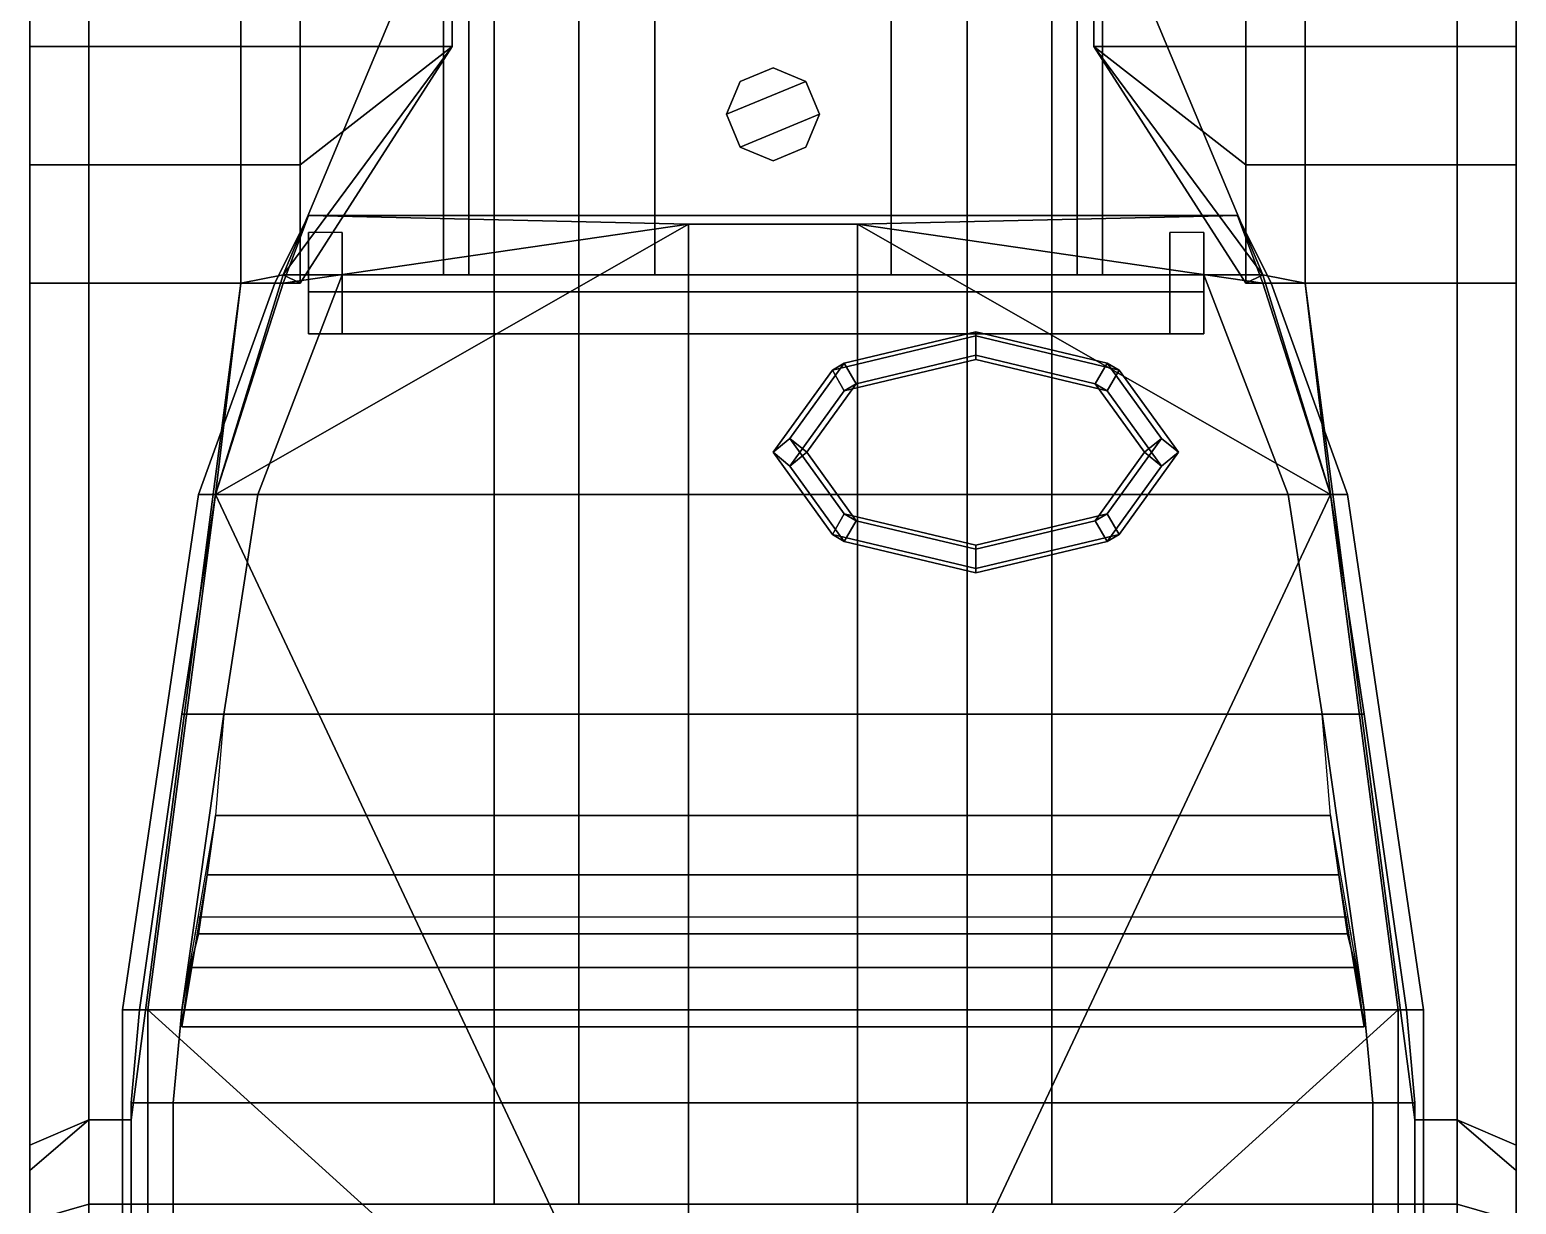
# Model space of a CAD drawing. Header units: millimetres. Extents: x -0.9 to 3, y -2.1 to 14.
# Drawn here: x -0.88 to 0.88, y -0.9 to 0.49 of the extents above; entities that cross this region are included whole.
import ezdxf

# ---------------------------------------------------------------- set-up
doc = ezdxf.new("R2010")
doc.units = ezdxf.units.MM
doc.layers.add('mudguards', color=6, linetype='Continuous')
doc.layers.add('roof', color=3, linetype='Continuous')

msp = doc.modelspace()

# ---------------------------------------------------------------- linework, layer by layer
for points in [[(-0.33, 0.59, 0.4), (-0.33, -0.9, 0.42), (-0.33, -0.9, 0.56), (-0.33, 0.59, 0.53)], [(-0.23, 0.59, 0.4), (-0.23, -0.9, 0.42), (-0.33, -0.9, 0.42), (-0.33, 0.59, 0.4)], [(-0.33, 0.59, 0.53), (-0.33, -0.9, 0.56), (-0.23, -0.9, 0.56), (-0.23, 0.59, 0.53)], [(-0.23, -0.9, 0.56), (-0.23, -0.9, 0.42), (-0.23, 0.59, 0.4), (-0.23, 0.59, 0.53)], [(0.23, 0.59, 0.4), (0.23, -0.9, 0.42), (0.23, -0.9, 0.56), (0.23, 0.59, 0.53)], [(0.33, 0.59, 0.4), (0.33, -0.9, 0.42), (0.23, -0.9, 0.42), (0.23, 0.59, 0.4)], [(0.23, 0.59, 0.53), (0.23, -0.9, 0.56), (0.33, -0.9, 0.56), (0.33, 0.59, 0.53)], [(0.33, -0.9, 0.56), (0.33, -0.9, 0.42), (0.33, 0.59, 0.4), (0.33, 0.59, 0.53)], [(-0.45, 0.51, 0.55), (-0.58, 0.2, 0.55), (-0.58, 0.2, 1.08), (-0.45, 0.51, 1.08)], [(-0.45, 0.51, 1.08), (-0.58, 0.2, 1.08), (-0.39, 0.2, 1.18), (-0.39, 0.51, 1.18)], [(-0.36, 0.51, 0.42), (-0.36, 0.2, 0.42), (-0.58, 0.2, 0.55), (-0.45, 0.51, 0.55)], [(-0.39, 0.51, 1.18), (-0.39, 0.2, 1.18), (-0.14, 0.2, 1.24), (-0.14, 0.51, 1.24)], [(0.36, 0.51, 0.42), (0.36, 0.2, 0.42), (-0.36, 0.2, 0.42), (-0.36, 0.51, 0.42)], [(-0.14, 0.51, 1.24), (-0.14, 0.2, 1.24), (0.14, 0.2, 1.24), (0.14, 0.51, 1.24)], [(0.14, 0.2, 1.24), (0.39, 0.2, 1.18), (0.39, 0.51, 1.18), (0.14, 0.51, 1.24)], [(0.58, 0.2, 0.55), (0.36, 0.2, 0.42), (0.36, 0.51, 0.42), (0.45, 0.51, 0.55)], [(0.39, 0.2, 1.18), (0.58, 0.2, 1.08), (0.45, 0.51, 1.08), (0.39, 0.51, 1.18)], [(0.58, 0.2, 1.08), (0.58, 0.2, 0.55), (0.45, 0.51, 0.55), (0.45, 0.51, 1.08)], [(0, 0.445, 1.26), (-0.0389, 0.4289, 1.26), (-0.055, 0.39, 1.26), (0.0389, 0.4289, 1.26)], [(0, 0.445, 1.24), (-0.0389, 0.4289, 1.24), (-0.0389, 0.4289, 1.26), (0, 0.445, 1.26)], [(0.0389, 0.4289, 1.24), (0, 0.445, 1.24), (0, 0.445, 1.26), (0.0389, 0.4289, 1.26)], [(-0.0389, 0.4289, 1.24), (-0.055, 0.39, 1.24), (-0.055, 0.39, 1.26), (-0.0389, 0.4289, 1.26)], [(0.0389, 0.4289, 1.26), (-0.055, 0.39, 1.26), (-0.0389, 0.3511, 1.26), (0.055, 0.39, 1.26)], [(0.055, 0.39, 1.24), (0.0389, 0.4289, 1.24), (0.0389, 0.4289, 1.26), (0.055, 0.39, 1.26)], [(-0.055, 0.39, 1.24), (-0.0389, 0.3511, 1.24), (-0.0389, 0.3511, 1.26), (-0.055, 0.39, 1.26)], [(0.055, 0.39, 1.26), (-0.0389, 0.3511, 1.26), (0, 0.335, 1.26), (0.0389, 0.3511, 1.26)], [(0.0389, 0.3511, 1.24), (0.055, 0.39, 1.24), (0.055, 0.39, 1.26), (0.0389, 0.3511, 1.26)], [(-0.0389, 0.3511, 1.24), (0, 0.335, 1.24), (0, 0.335, 1.26), (-0.0389, 0.3511, 1.26)], [(0, 0.335, 1.24), (0.0389, 0.3511, 1.24), (0.0389, 0.3511, 1.26), (0, 0.335, 1.26)], [(-0.55, 0.25, 1.08), (-0.55, 0.2, 1.08), (-0.55, 0.13, 1.57), (-0.55, 0.18, 1.57)], [(-0.51, 0.18, 1.57), (-0.51, 0.25, 1.08), (-0.55, 0.25, 1.08), (-0.55, 0.18, 1.57)], [(-0.51, 0.13, 1.57), (-0.51, 0.2, 1.08), (-0.51, 0.25, 1.08), (-0.51, 0.18, 1.57)], [(0.47, 0.25, 1.08), (0.47, 0.2, 1.08), (0.47, 0.13, 1.57), (0.47, 0.18, 1.57)], [(0.51, 0.18, 1.57), (0.51, 0.25, 1.08), (0.47, 0.25, 1.08), (0.47, 0.18, 1.57)], [(0.51, 0.13, 1.57), (0.51, 0.2, 1.08), (0.51, 0.25, 1.08), (0.51, 0.18, 1.57)], [(-0.66, -0.06, 1.09), (-0.61, -0.06, 1.09), (-0.51, 0.2, 1.08), (-0.58, 0.2, 1.08)], [(-0.58, 0.2, 0.55), (-0.66, -0.06, 0.55), (-0.66, -0.06, 1.09), (-0.58, 0.2, 1.08)], [(0.58, 0.2, 0.55), (0.66, -0.06, 0.55), (-0.66, -0.06, 0.55), (-0.58, 0.2, 0.55)], [(-0.58, 0.2, 0.55), (-0.66, -0.06, 0.55), (0.66, -0.06, 0.55), (0.58, 0.2, 0.55)], [(-0.51, 0.2, 1.08), (-0.61, -0.06, 1.09), (-0.61, -0.06, 0.55), (-0.51, 0.2, 0.55)], [(-0.39, 0.2, 1.18), (-0.58, 0.2, 1.08), (0.58, 0.2, 1.08), (0.39, 0.2, 1.18)], [(-0.36, 0.2, 0.42), (0.36, 0.2, 0.42), (0.58, 0.2, 0.55), (-0.58, 0.2, 0.55)], [(-0.55, 0.13, 1.57), (-0.55, 0.2, 1.08), (-0.51, 0.2, 1.08), (-0.51, 0.13, 1.57)], [(-0.51, 0.2, 0.55), (0.51, 0.2, 0.55), (0.51, 0.2, 1.08), (-0.51, 0.2, 1.08)], [(-0.14, 0.2, 1.24), (-0.39, 0.2, 1.18), (0.39, 0.2, 1.18), (0.14, 0.2, 1.24)], [(0.47, 0.13, 1.57), (0.47, 0.2, 1.08), (0.51, 0.2, 1.08), (0.51, 0.13, 1.57)], [(0.51, 0.2, 0.55), (0.61, -0.06, 0.55), (0.61, -0.06, 1.09), (0.51, 0.2, 1.08)], [(0.51, 0.2, 1.08), (0.61, -0.06, 1.09), (0.66, -0.06, 1.09), (0.58, 0.2, 1.08)], [(0.58, 0.2, 1.08), (0.66, -0.06, 1.09), (0.66, -0.06, 0.55), (0.58, 0.2, 0.55)], [(-0.55, 0.18, 1.61), (0.51, 0.18, 1.61), (0.51, 0.18, 1.57), (-0.55, 0.18, 1.57)], [(-0.55, 0.13, 1.61), (0.51, 0.13, 1.61), (0.51, 0.18, 1.61), (-0.55, 0.18, 1.61)], [(-0.55, 0.18, 1.57), (-0.55, 0.13, 1.57), (-0.55, 0.13, 1.61), (-0.55, 0.18, 1.61)], [(0.47, 0.18, 1.57), (0.47, 0.13, 1.57), (-0.51, 0.13, 1.57), (-0.51, 0.18, 1.57)], [(0.51, 0.18, 1.61), (0.51, 0.13, 1.61), (0.51, 0.13, 1.57), (0.51, 0.18, 1.57)], [(-0.55, 0.13, 1.57), (0.51, 0.13, 1.57), (0.51, 0.13, 1.61), (-0.55, 0.13, 1.61)], [(0.0844, 0.0956, 1.346), (0.0703, 0.0873, 1.369), (0.24, 0.1277, 1.4266), (0.24, 0.1326, 1.3987)], [(0.0703, 0.0873, 1.369), (0.0844, 0.0628, 1.3689), (0.24, 0.0998, 1.4217), (0.24, 0.1277, 1.4266)], [(0.0986, 0.0711, 1.3458), (0.0844, 0.0956, 1.346), (0.24, 0.1326, 1.3987), (0.24, 0.1047, 1.3938)], [(0.24, 0.1047, 1.3938), (0.24, 0.1326, 1.3987), (0.3956, 0.0956, 1.346), (0.3814, 0.0711, 1.3458)], [(0.24, 0.1326, 1.3987), (0.24, 0.1277, 1.4266), (0.4097, 0.0873, 1.369), (0.3956, 0.0956, 1.346)], [(0.24, 0.1277, 1.4266), (0.24, 0.0998, 1.4217), (0.3956, 0.0628, 1.3689), (0.4097, 0.0873, 1.369)], [(0.02, 0.0064, 1.2185), (0, -0.01, 1.23), (0.0703, 0.0873, 1.369), (0.0844, 0.0956, 1.346)], [(0.04, -0.01, 1.23), (0.02, 0.0064, 1.2185), (0.0844, 0.0956, 1.346), (0.0986, 0.0711, 1.3458)], [(0.0844, 0.0628, 1.3689), (0.0986, 0.0711, 1.3458), (0.24, 0.1047, 1.3938), (0.24, 0.0998, 1.4217)], [(0.24, 0.0998, 1.4217), (0.24, 0.1047, 1.3938), (0.3814, 0.0711, 1.3458), (0.3956, 0.0628, 1.3689)], [(0.3814, 0.0711, 1.3458), (0.3956, 0.0956, 1.346), (0.46, 0.0064, 1.2185), (0.44, -0.01, 1.23)], [(0.3956, 0.0956, 1.346), (0.4097, 0.0873, 1.369), (0.48, -0.01, 1.23), (0.46, 0.0064, 1.2185)], [(0, -0.01, 1.23), (0.02, -0.0264, 1.2415), (0.0844, 0.0628, 1.3689), (0.0703, 0.0873, 1.369)], [(0.02, -0.0264, 1.2415), (0.04, -0.01, 1.23), (0.0986, 0.0711, 1.3458), (0.0844, 0.0628, 1.3689)], [(0.3956, 0.0628, 1.3689), (0.3814, 0.0711, 1.3458), (0.44, -0.01, 1.23), (0.46, -0.0264, 1.2415)], [(0.4097, 0.0873, 1.369), (0.3956, 0.0628, 1.3689), (0.46, -0.0264, 1.2415), (0.48, -0.01, 1.23)], [(0.0844, -0.0828, 1.0911), (0.0703, -0.1073, 1.091), (0, -0.01, 1.23), (0.02, 0.0064, 1.2185)], [(0.0986, -0.0911, 1.1142), (0.0844, -0.0828, 1.0911), (0.02, 0.0064, 1.2185), (0.04, -0.01, 1.23)], [(0.44, -0.01, 1.23), (0.46, 0.0064, 1.2185), (0.3956, -0.0828, 1.0911), (0.3814, -0.0911, 1.1142)], [(0.46, 0.0064, 1.2185), (0.48, -0.01, 1.23), (0.4097, -0.1073, 1.091), (0.3956, -0.0828, 1.0911)], [(0.0703, -0.1073, 1.091), (0.0844, -0.1156, 1.114), (0.02, -0.0264, 1.2415), (0, -0.01, 1.23)], [(0.0844, -0.1156, 1.114), (0.0986, -0.0911, 1.1142), (0.04, -0.01, 1.23), (0.02, -0.0264, 1.2415)], [(0.46, -0.0264, 1.2415), (0.44, -0.01, 1.23), (0.3814, -0.0911, 1.1142), (0.3956, -0.1156, 1.114)], [(0.48, -0.01, 1.23), (0.46, -0.0264, 1.2415), (0.3956, -0.1156, 1.114), (0.4097, -0.1073, 1.091)], [(-0.7, -0.32, 1.1), (-0.65, -0.32, 1.1), (-0.61, -0.06, 1.09), (-0.66, -0.06, 1.09)], [(-0.66, -0.06, 0.55), (-0.7, -0.32, 0.56), (-0.7, -0.32, 1.1), (-0.66, -0.06, 1.09)], [(-0.66, -0.06, 0.55), (-0.7, -0.32, 0.56), (0.7, -0.32, 0.56), (0.66, -0.06, 0.55)], [(0.66, -0.06, 0.55), (0.7, -0.32, 0.56), (-0.7, -0.32, 0.56), (-0.66, -0.06, 0.55)], [(-0.61, -0.06, 1.09), (-0.65, -0.32, 1.1), (-0.65, -0.32, 0.56), (-0.61, -0.06, 0.55)], [(0.61, -0.06, 0.55), (0.65, -0.32, 0.56), (0.65, -0.32, 1.1), (0.61, -0.06, 1.09)], [(0.61, -0.06, 1.09), (0.65, -0.32, 1.1), (0.7, -0.32, 1.1), (0.66, -0.06, 1.09)], [(0.66, -0.06, 1.09), (0.7, -0.32, 1.1), (0.7, -0.32, 0.56), (0.66, -0.06, 0.55)], [(0.24, -0.1198, 1.0383), (0.24, -0.1477, 1.0334), (0.0703, -0.1073, 1.091), (0.0844, -0.0828, 1.0911)], [(0.24, -0.1247, 1.0662), (0.24, -0.1198, 1.0383), (0.0844, -0.0828, 1.0911), (0.0986, -0.0911, 1.1142)], [(0.3814, -0.0911, 1.1142), (0.3956, -0.0828, 1.0911), (0.24, -0.1198, 1.0383), (0.24, -0.1247, 1.0662)], [(0.3956, -0.0828, 1.0911), (0.4097, -0.1073, 1.091), (0.24, -0.1477, 1.0334), (0.24, -0.1198, 1.0383)], [(0.24, -0.1526, 1.0613), (0.24, -0.1247, 1.0662), (0.0986, -0.0911, 1.1142), (0.0844, -0.1156, 1.114)], [(0.3956, -0.1156, 1.114), (0.3814, -0.0911, 1.1142), (0.24, -0.1247, 1.0662), (0.24, -0.1526, 1.0613)], [(0.24, -0.1477, 1.0334), (0.24, -0.1526, 1.0613), (0.0844, -0.1156, 1.114), (0.0703, -0.1073, 1.091)], [(0.4097, -0.1073, 1.091), (0.3956, -0.1156, 1.114), (0.24, -0.1526, 1.0613), (0.24, -0.1477, 1.0334)], [(-0.7, -0.32, 0.56), (-0.75, -0.67, 0.57), (-0.75, -0.67, 1.11), (-0.7, -0.32, 1.1)], [(-0.75, -0.67, 1.11), (-0.7, -0.67, 1.11), (-0.65, -0.32, 1.1), (-0.7, -0.32, 1.1)], [(0.7, -0.32, 0.56), (0.75, -0.67, 0.57), (-0.75, -0.67, 0.57), (-0.7, -0.32, 0.56)], [(-0.7, -0.32, 0.56), (-0.75, -0.67, 0.57), (0.75, -0.67, 0.57), (0.7, -0.32, 0.56)], [(-0.65, -0.32, 1.1), (-0.7, -0.67, 1.11), (-0.7, -0.67, 0.57), (-0.65, -0.32, 0.56)], [(0.65, -0.32, 0.56), (0.7, -0.67, 0.57), (0.7, -0.67, 1.11), (0.65, -0.32, 1.1)], [(0.65, -0.32, 1.1), (0.7, -0.67, 1.11), (0.75, -0.67, 1.11), (0.7, -0.32, 1.1)], [(0.7, -0.32, 1.1), (0.75, -0.67, 1.11), (0.75, -0.67, 0.57), (0.7, -0.32, 0.56)], [(-0.76, -0.78, 1.11), (-0.71, -0.78, 1.11), (-0.7, -0.67, 1.11), (-0.75, -0.67, 1.11)], [(-0.75, -0.67, 0.57), (-0.76, -0.78, 0.57), (-0.76, -0.78, 1.11), (-0.75, -0.67, 1.11)], [(-0.75, -0.67, 0.57), (-0.76, -0.78, 0.57), (0.76, -0.78, 0.57), (0.75, -0.67, 0.57)], [(0.75, -0.67, 0.57), (0.76, -0.78, 0.57), (-0.76, -0.78, 0.57), (-0.75, -0.67, 0.57)], [(-0.7, -0.67, 1.11), (-0.71, -0.78, 1.11), (-0.71, -0.78, 0.57), (-0.7, -0.67, 0.57)], [(0.7, -0.67, 0.57), (0.71, -0.78, 0.57), (0.71, -0.78, 1.11), (0.7, -0.67, 1.11)], [(0.7, -0.67, 1.11), (0.71, -0.78, 1.11), (0.76, -0.78, 1.11), (0.75, -0.67, 1.11)], [(0.75, -0.67, 1.11), (0.76, -0.78, 1.11), (0.76, -0.78, 0.57), (0.75, -0.67, 0.57)], [(-0.76, -0.9, 1.11), (-0.71, -0.9, 1.11), (-0.71, -0.78, 1.11), (-0.76, -0.78, 1.11)], [(-0.76, -0.78, 0.57), (-0.76, -0.9, 0.57), (-0.76, -0.9, 1.11), (-0.76, -0.78, 1.11)], [(0.76, -0.78, 0.57), (0.76, -0.9, 0.57), (-0.76, -0.9, 0.57), (-0.76, -0.78, 0.57)], [(-0.76, -0.78, 0.57), (-0.76, -0.9, 0.57), (0.76, -0.9, 0.57), (0.76, -0.78, 0.57)], [(-0.71, -0.78, 1.11), (-0.71, -0.9, 1.11), (-0.71, -0.9, 0.57), (-0.71, -0.78, 0.57)], [(0.71, -0.78, 0.57), (0.71, -0.9, 0.57), (0.71, -0.9, 1.11), (0.71, -0.78, 1.11)], [(0.71, -0.78, 1.11), (0.71, -0.9, 1.11), (0.76, -0.9, 1.11), (0.76, -0.78, 1.11)], [(0.76, -0.78, 1.11), (0.76, -0.9, 1.11), (0.76, -0.9, 0.57), (0.76, -0.78, 0.57)], [(-0.76, -0.9, 0.57), (-0.76, -1.01, 0.72), (-0.76, -1.01, 1.11), (-0.76, -0.9, 1.11)], [(-0.76, -1.01, 1.11), (-0.71, -1.01, 1.11), (-0.71, -0.9, 1.11), (-0.76, -0.9, 1.11)], [(-0.71, -0.9, 1.11), (-0.71, -1.01, 1.11), (-0.71, -1.01, 0.72), (-0.71, -0.9, 0.57)], [(0.71, -0.9, 0.57), (0.71, -1.01, 0.72), (0.71, -1.01, 1.11), (0.71, -0.9, 1.11)], [(0.71, -0.9, 1.11), (0.71, -1.01, 1.11), (0.76, -1.01, 1.11), (0.76, -0.9, 1.11)], [(0.76, -0.9, 1.11), (0.76, -1.01, 1.11), (0.76, -1.01, 0.72), (0.76, -0.9, 0.57)]]:
    msp.add_3dface(points)
at = {"color": 1}
for points in [[(-0.65, -0.32, 0.84), (0.65, -0.32, 0.84), (0.61, -0.06, 0.88), (-0.61, -0.06, 0.88)], [(-0.61, -0.06, 0.88), (0.61, -0.06, 0.88), (0.61, -0.06, 0.7), (-0.61, -0.06, 0.7)], [(-0.66, -0.44, 0.8), (0.66, -0.44, 0.8), (0.65, -0.32, 0.84), (-0.65, -0.32, 0.84)], [(-0.7, -0.67, 1.11), (-0.7, -0.69, 1.22), (-0.67, -0.51, 1.11), (-0.66, -0.44, 0.9)], [(-0.67, -0.51, 1.11), (0.67, -0.51, 1.11), (0.66, -0.44, 0.9), (-0.66, -0.44, 0.9)], [(-0.66, -0.44, 0.9), (0.66, -0.44, 0.9), (0.66, -0.44, 0.8), (-0.66, -0.44, 0.8)], [(0.7, -0.69, 1.22), (0.7, -0.67, 1.11), (0.66, -0.44, 0.9), (0.67, -0.51, 1.11)], [(-0.7, -0.69, 1.22), (-0.69, -0.62, 1.24), (-0.68, -0.58, 1.22), (-0.67, -0.51, 1.11)], [(-0.68, -0.58, 1.22), (0.68, -0.58, 1.22), (0.67, -0.51, 1.11), (-0.67, -0.51, 1.11)], [(0.69, -0.62, 1.24), (0.7, -0.69, 1.22), (0.67, -0.51, 1.11), (0.68, -0.58, 1.22)], [(-0.68, -0.56, 0.63), (0.68, -0.56, 0.63), (0.7, -0.67, 1.11), (-0.7, -0.67, 1.11)], [(-0.69, -0.62, 1.24), (0.69, -0.62, 1.24), (0.68, -0.58, 1.22), (-0.68, -0.58, 1.22)], [(-0.7, -0.69, 1.22), (0.7, -0.69, 1.22), (0.69, -0.62, 1.24), (-0.69, -0.62, 1.24)], [(-0.7, -0.67, 1.11), (0.7, -0.67, 1.11), (0.7, -0.69, 1.22), (-0.7, -0.69, 1.22)], [(-0.71, -1.01, 0.89), (0.71, -1.01, 0.89), (0.71, -0.9, 0.89), (-0.71, -0.9, 0.89)], [(-0.71, -0.9, 0.89), (0.71, -0.9, 0.89), (0.71, -0.9, 0.69), (-0.71, -0.9, 0.69)]]:
    msp.add_3dface(points, dxfattribs=at)
at = {"layer": 'mudguards'}
for points in [[(-0.38, 0.71, 0.54), (-0.38, 0.47, 0.35), (-0.56, 0.47, 0.35), (-0.56, 0.71, 0.54)], [(-0.56, 0.71, 0.54), (-0.56, 0.47, 0.35), (-0.38, 0.47, 0.35), (-0.38, 0.71, 0.54)], [(0.38, 0.71, 0.54), (0.38, 0.47, 0.35), (0.56, 0.47, 0.35), (0.56, 0.71, 0.54)], [(0.56, 0.71, 0.54), (0.56, 0.47, 0.35), (0.38, 0.47, 0.35), (0.38, 0.71, 0.54)], [(-0.88, 0.57, 0.4), (-0.88, 0.47, 0.35), (-0.81, 0.47, 0.43), (-0.81, 0.57, 0.5)], [(-0.81, 0.57, 0.5), (-0.81, 0.47, 0.43), (-0.88, 0.47, 0.35), (-0.88, 0.57, 0.4)], [(-0.63, 0.57, 0.5), (-0.63, 0.47, 0.43), (-0.81, 0.47, 0.43), (-0.81, 0.57, 0.5)], [(-0.81, 0.57, 0.5), (-0.81, 0.47, 0.43), (-0.63, 0.47, 0.43), (-0.63, 0.57, 0.5)], [(-0.63, 0.57, 0.5), (-0.63, 0.47, 0.43), (-0.56, 0.47, 0.35), (-0.56, 0.57, 0.4)], [(-0.56, 0.57, 0.4), (-0.56, 0.47, 0.35), (-0.63, 0.47, 0.43), (-0.63, 0.57, 0.5)], [(0.56, 0.57, 0.4), (0.56, 0.47, 0.35), (0.63, 0.47, 0.43), (0.63, 0.57, 0.5)], [(0.63, 0.57, 0.5), (0.63, 0.47, 0.43), (0.56, 0.47, 0.35), (0.56, 0.57, 0.4)], [(0.81, 0.57, 0.5), (0.81, 0.47, 0.43), (0.63, 0.47, 0.43), (0.63, 0.57, 0.5)], [(0.63, 0.57, 0.5), (0.63, 0.47, 0.43), (0.81, 0.47, 0.43), (0.81, 0.57, 0.5)], [(0.81, 0.57, 0.5), (0.81, 0.47, 0.43), (0.88, 0.47, 0.35), (0.88, 0.57, 0.4)], [(0.88, 0.57, 0.4), (0.88, 0.47, 0.35), (0.81, 0.47, 0.43), (0.81, 0.57, 0.5)], [(-0.88, 0.47, 0.35), (-0.88, 0.33, 0.31), (-0.81, 0.33, 0.37), (-0.81, 0.47, 0.43)], [(-0.81, 0.47, 0.43), (-0.81, 0.33, 0.37), (-0.88, 0.33, 0.31), (-0.88, 0.47, 0.35)], [(-0.63, 0.47, 0.43), (-0.63, 0.33, 0.37), (-0.81, 0.33, 0.37), (-0.81, 0.47, 0.43)], [(-0.81, 0.47, 0.43), (-0.81, 0.33, 0.37), (-0.63, 0.33, 0.37), (-0.63, 0.47, 0.43)], [(-0.63, 0.47, 0.43), (-0.63, 0.33, 0.37), (-0.56, 0.33, 0.31), (-0.56, 0.47, 0.35)], [(-0.56, 0.47, 0.35), (-0.56, 0.33, 0.31), (-0.63, 0.33, 0.37), (-0.63, 0.47, 0.43)], [(-0.38, 0.47, 0.35), (-0.58, 0.2, 0.55), (-0.58, 0.2, 0.55), (-0.56, 0.19, 0.3)], [(-0.56, 0.19, 0.3), (-0.58, 0.2, 0.55), (-0.58, 0.2, 0.55), (-0.38, 0.47, 0.35)], [(-0.38, 0.47, 0.35), (-0.38, 0.47, 0.35), (-0.56, 0.19, 0.3), (-0.56, 0.33, 0.31)], [(-0.56, 0.33, 0.31), (-0.56, 0.19, 0.3), (-0.38, 0.47, 0.35)], [(-0.38, 0.47, 0.35), (-0.38, 0.47, 0.35), (-0.56, 0.33, 0.31), (-0.56, 0.47, 0.35)], [(-0.56, 0.47, 0.35), (-0.56, 0.33, 0.31), (-0.38, 0.47, 0.35)], [(0.56, 0.33, 0.31), (0.56, 0.19, 0.3), (0.38, 0.47, 0.35)], [(0.38, 0.47, 0.35), (0.38, 0.47, 0.35), (0.56, 0.19, 0.3), (0.56, 0.33, 0.31)], [(0.56, 0.47, 0.35), (0.56, 0.33, 0.31), (0.38, 0.47, 0.35)], [(0.38, 0.47, 0.35), (0.38, 0.47, 0.35), (0.56, 0.33, 0.31), (0.56, 0.47, 0.35)], [(0.38, 0.47, 0.35), (0.58, 0.2, 0.55), (0.58, 0.2, 0.55), (0.56, 0.19, 0.3)], [(0.56, 0.19, 0.3), (0.58, 0.2, 0.55), (0.58, 0.2, 0.55), (0.38, 0.47, 0.35)], [(0.56, 0.47, 0.35), (0.56, 0.33, 0.31), (0.63, 0.33, 0.37), (0.63, 0.47, 0.43)], [(0.63, 0.47, 0.43), (0.63, 0.33, 0.37), (0.56, 0.33, 0.31), (0.56, 0.47, 0.35)], [(0.81, 0.47, 0.43), (0.81, 0.33, 0.37), (0.63, 0.33, 0.37), (0.63, 0.47, 0.43)], [(0.63, 0.47, 0.43), (0.63, 0.33, 0.37), (0.81, 0.33, 0.37), (0.81, 0.47, 0.43)], [(0.81, 0.47, 0.43), (0.81, 0.33, 0.37), (0.88, 0.33, 0.31), (0.88, 0.47, 0.35)], [(0.88, 0.47, 0.35), (0.88, 0.33, 0.31), (0.81, 0.33, 0.37), (0.81, 0.47, 0.43)], [(-0.88, 0.33, 0.31), (-0.88, 0.19, 0.3), (-0.81, 0.19, 0.34), (-0.81, 0.33, 0.37)], [(-0.81, 0.33, 0.37), (-0.81, 0.19, 0.34), (-0.88, 0.19, 0.3), (-0.88, 0.33, 0.31)], [(-0.63, 0.33, 0.37), (-0.63, 0.19, 0.34), (-0.81, 0.19, 0.34), (-0.81, 0.33, 0.37)], [(-0.81, 0.33, 0.37), (-0.81, 0.19, 0.34), (-0.63, 0.19, 0.34), (-0.63, 0.33, 0.37)], [(-0.63, 0.33, 0.37), (-0.63, 0.19, 0.34), (-0.56, 0.19, 0.3), (-0.56, 0.33, 0.31)], [(-0.56, 0.33, 0.31), (-0.56, 0.19, 0.3), (-0.63, 0.19, 0.34), (-0.63, 0.33, 0.37)], [(0.56, 0.33, 0.31), (0.56, 0.19, 0.3), (0.63, 0.19, 0.34), (0.63, 0.33, 0.37)], [(0.63, 0.33, 0.37), (0.63, 0.19, 0.34), (0.56, 0.19, 0.3), (0.56, 0.33, 0.31)], [(0.81, 0.33, 0.37), (0.81, 0.19, 0.34), (0.63, 0.19, 0.34), (0.63, 0.33, 0.37)], [(0.63, 0.33, 0.37), (0.63, 0.19, 0.34), (0.81, 0.19, 0.34), (0.81, 0.33, 0.37)], [(0.81, 0.33, 0.37), (0.81, 0.19, 0.34), (0.88, 0.19, 0.3), (0.88, 0.33, 0.31)], [(0.88, 0.33, 0.31), (0.88, 0.19, 0.3), (0.81, 0.19, 0.34), (0.81, 0.33, 0.37)], [(-0.66, -0.06, 0.34), (-0.66, -0.06, 0.55), (-0.58, 0.2, 0.55), (-0.63, 0.19, 0.34)], [(-0.63, 0.19, 0.34), (-0.58, 0.2, 0.55), (-0.66, -0.06, 0.55), (-0.66, -0.06, 0.34)], [(-0.56, 0.19, 0.3), (-0.58, 0.2, 0.55), (-0.58, 0.2, 0.55), (-0.63, 0.19, 0.34)], [(-0.63, 0.19, 0.34), (-0.58, 0.2, 0.55), (-0.58, 0.2, 0.55), (-0.56, 0.19, 0.3)], [(0.63, 0.19, 0.34), (0.58, 0.2, 0.55), (0.58, 0.2, 0.55), (0.56, 0.19, 0.3)], [(0.56, 0.19, 0.3), (0.58, 0.2, 0.55), (0.58, 0.2, 0.55), (0.63, 0.19, 0.34)], [(0.66, -0.06, 0.34), (0.66, -0.06, 0.55), (0.58, 0.2, 0.55), (0.63, 0.19, 0.34)], [(0.63, 0.19, 0.34), (0.58, 0.2, 0.55), (0.66, -0.06, 0.55), (0.66, -0.06, 0.34)], [(-0.81, 0.19, 0.34), (-0.81, -0.8, 0.34), (-0.88, -0.83, 0.32), (-0.88, 0.19, 0.3)], [(-0.88, 0.19, 0.3), (-0.88, -0.83, 0.32), (-0.81, -0.8, 0.34), (-0.81, 0.19, 0.34)], [(-0.81, 0.19, 0.34), (-0.81, -0.8, 0.34), (-0.76, -0.8, 0.34), (-0.63, 0.19, 0.34)], [(-0.63, 0.19, 0.34), (-0.76, -0.8, 0.34), (-0.81, -0.8, 0.34), (-0.81, 0.19, 0.34)], [(0.63, 0.19, 0.34), (0.76, -0.8, 0.34), (0.81, -0.8, 0.34), (0.81, 0.19, 0.34)], [(0.81, 0.19, 0.34), (0.81, -0.8, 0.34), (0.76, -0.8, 0.34), (0.63, 0.19, 0.34)], [(0.88, 0.19, 0.3), (0.88, -0.83, 0.32), (0.81, -0.8, 0.34), (0.81, 0.19, 0.34)], [(0.81, 0.19, 0.34), (0.81, -0.8, 0.34), (0.88, -0.83, 0.32), (0.88, 0.19, 0.3)], [(-0.66, -0.06, 0.34), (-0.66, -0.06, 0.55), (-0.7, -0.32, 0.56), (-0.7, -0.32, 0.34)], [(-0.7, -0.32, 0.34), (-0.7, -0.32, 0.56), (-0.66, -0.06, 0.55), (-0.66, -0.06, 0.34)], [(0.66, -0.06, 0.34), (0.66, -0.06, 0.55), (0.7, -0.32, 0.56), (0.7, -0.32, 0.34)], [(0.7, -0.32, 0.34), (0.7, -0.32, 0.56), (0.66, -0.06, 0.55), (0.66, -0.06, 0.34)], [(-0.7, -0.32, 0.34), (-0.7, -0.32, 0.56), (-0.75, -0.67, 0.57), (-0.75, -0.67, 0.34)], [(-0.75, -0.67, 0.34), (-0.75, -0.67, 0.57), (-0.7, -0.32, 0.56), (-0.7, -0.32, 0.34)], [(0.75, -0.67, 0.34), (0.75, -0.67, 0.57), (0.7, -0.32, 0.56), (0.7, -0.32, 0.34)], [(0.7, -0.32, 0.34), (0.7, -0.32, 0.56), (0.75, -0.67, 0.57), (0.75, -0.67, 0.34)], [(-0.75, -0.67, 0.34), (-0.75, -0.67, 0.57), (-0.76, -0.78, 0.57), (-0.76, -0.78, 0.34)], [(-0.76, -0.78, 0.34), (-0.76, -0.78, 0.57), (-0.75, -0.67, 0.57), (-0.75, -0.67, 0.34)], [(0.75, -0.67, 0.34), (0.75, -0.67, 0.57), (0.76, -0.78, 0.57), (0.76, -0.78, 0.34)], [(0.76, -0.78, 0.34), (0.76, -0.78, 0.57), (0.75, -0.67, 0.57), (0.75, -0.67, 0.34)], [(-0.76, -0.78, 0.34), (-0.76, -0.78, 0.57), (-0.76, -0.8, 0.57), (-0.76, -0.8, 0.34)], [(-0.76, -0.8, 0.34), (-0.76, -0.8, 0.57), (-0.76, -0.78, 0.57), (-0.76, -0.78, 0.34)], [(0.76, -0.8, 0.34), (0.76, -0.8, 0.57), (0.76, -0.78, 0.57), (0.76, -0.78, 0.34)], [(0.76, -0.78, 0.34), (0.76, -0.78, 0.57), (0.76, -0.8, 0.57), (0.76, -0.8, 0.34)], [(-0.88, -0.83, 0.32), (-0.88, -0.86, 0.49), (-0.81, -0.8, 0.57), (-0.81, -0.8, 0.34)], [(-0.81, -0.8, 0.34), (-0.81, -0.8, 0.57), (-0.88, -0.86, 0.49), (-0.88, -0.83, 0.32)], [(-0.88, -0.86, 0.49), (-0.88, -0.92, 0.64), (-0.81, -0.9, 0.76), (-0.81, -0.8, 0.57)], [(-0.81, -0.8, 0.57), (-0.81, -0.9, 0.76), (-0.88, -0.92, 0.64), (-0.88, -0.86, 0.49)], [(-0.76, -0.8, 0.34), (-0.76, -0.8, 0.57), (-0.81, -0.8, 0.57), (-0.81, -0.8, 0.34)], [(-0.81, -0.8, 0.34), (-0.81, -0.8, 0.57), (-0.76, -0.8, 0.57), (-0.76, -0.8, 0.34)], [(-0.76, -0.8, 0.57), (-0.76, -0.9, 0.76), (-0.81, -0.9, 0.76), (-0.81, -0.8, 0.57)], [(-0.81, -0.8, 0.57), (-0.81, -0.9, 0.76), (-0.76, -0.9, 0.76), (-0.76, -0.8, 0.57)], [(0.76, -0.8, 0.57), (0.76, -0.9, 0.76), (0.81, -0.9, 0.76), (0.81, -0.8, 0.57)], [(0.81, -0.8, 0.57), (0.81, -0.9, 0.76), (0.76, -0.9, 0.76), (0.76, -0.8, 0.57)], [(0.81, -0.8, 0.34), (0.81, -0.8, 0.57), (0.76, -0.8, 0.57), (0.76, -0.8, 0.34)], [(0.76, -0.8, 0.34), (0.76, -0.8, 0.57), (0.81, -0.8, 0.57), (0.81, -0.8, 0.34)], [(0.88, -0.86, 0.49), (0.88, -0.92, 0.64), (0.81, -0.9, 0.76), (0.81, -0.8, 0.57)], [(0.81, -0.8, 0.57), (0.81, -0.9, 0.76), (0.88, -0.92, 0.64), (0.88, -0.86, 0.49)], [(0.81, -0.8, 0.34), (0.81, -0.8, 0.57), (0.88, -0.86, 0.49), (0.88, -0.83, 0.32)], [(0.88, -0.83, 0.32), (0.88, -0.86, 0.49), (0.81, -0.8, 0.57), (0.81, -0.8, 0.34)], [(-0.88, -0.92, 0.64), (-0.88, -1.07, 0.78), (-0.81, -1.01, 0.87), (-0.81, -0.9, 0.76)], [(-0.81, -0.9, 0.76), (-0.81, -1.01, 0.87), (-0.88, -1.07, 0.78), (-0.88, -0.92, 0.64)], [(-0.81, -0.9, 0.76), (-0.81, -1.01, 0.87), (-0.76, -1.01, 0.87), (-0.76, -0.9, 0.76)], [(-0.76, -0.9, 0.76), (-0.76, -1.01, 0.87), (-0.81, -1.01, 0.87), (-0.81, -0.9, 0.76)], [(0.76, -0.9, 0.76), (0.76, -1.01, 0.87), (0.81, -1.01, 0.87), (0.81, -0.9, 0.76)], [(0.81, -0.9, 0.76), (0.81, -1.01, 0.87), (0.76, -1.01, 0.87), (0.76, -0.9, 0.76)], [(0.88, -0.92, 0.64), (0.88, -1.07, 0.78), (0.81, -1.01, 0.87), (0.81, -0.9, 0.76)], [(0.81, -0.9, 0.76), (0.81, -1.01, 0.87), (0.88, -1.07, 0.78), (0.88, -0.92, 0.64)]]:
    msp.add_3dface(points, dxfattribs=at)
at = {"layer": 'roof'}
for points in [[(-0.55, 0.27, 1.58), (-0.55, 0.27, 1.62), (-0.59, 0.19, 1.62), (-0.59, 0.19, 1.58)], [(-0.59, 0.19, 1.58), (-0.59, 0.19, 1.62), (-0.55, 0.27, 1.62), (-0.55, 0.27, 1.58)], [(-0.59, 0.19, 1.62), (-0.58, 0.19, 1.63), (-0.55, 0.27, 1.62)], [(-0.55, 0.27, 1.62), (-0.55, 0.27, 1.62), (-0.58, 0.19, 1.63), (-0.59, 0.19, 1.62)], [(-0.55, 0.27, 1.62), (-0.58, 0.19, 1.63), (-0.1, 0.26, 1.63)], [(-0.1, 0.26, 1.63), (-0.1, 0.26, 1.63), (-0.58, 0.19, 1.63), (-0.55, 0.27, 1.62)], [(-0.55, 0.27, 1.58), (-0.55, 0.27, 1.62), (0.55, 0.27, 1.62), (0.55, 0.27, 1.58)], [(0.55, 0.27, 1.58), (0.55, 0.27, 1.62), (-0.55, 0.27, 1.62), (-0.55, 0.27, 1.58)], [(-0.55, 0.27, 1.62), (-0.1, 0.26, 1.63), (0.1, 0.26, 1.63), (0.55, 0.27, 1.62)], [(0.55, 0.27, 1.62), (0.1, 0.26, 1.63), (-0.1, 0.26, 1.63), (-0.55, 0.27, 1.62)], [(0.55, 0.27, 1.62), (0.58, 0.19, 1.63), (0.1, 0.26, 1.63)], [(0.1, 0.26, 1.63), (0.1, 0.26, 1.63), (0.58, 0.19, 1.63), (0.55, 0.27, 1.62)], [(0.59, 0.19, 1.62), (0.58, 0.19, 1.63), (0.55, 0.27, 1.62)], [(0.55, 0.27, 1.62), (0.55, 0.27, 1.62), (0.58, 0.19, 1.63), (0.59, 0.19, 1.62)], [(0.59, 0.19, 1.58), (0.59, 0.19, 1.62), (0.55, 0.27, 1.62), (0.55, 0.27, 1.58)], [(0.55, 0.27, 1.58), (0.55, 0.27, 1.62), (0.59, 0.19, 1.62), (0.59, 0.19, 1.58)], [(-0.58, 0.19, 1.63), (-0.66, -0.06, 1.64), (-0.1, 0.26, 1.63)], [(-0.1, 0.26, 1.63), (-0.1, 0.26, 1.63), (-0.66, -0.06, 1.64), (-0.58, 0.19, 1.63)], [(-0.1, 0.26, 1.63), (-0.1, 0.26, 1.63), (-0.1, -1.25, 1.81), (-0.66, -0.06, 1.64)], [(-0.66, -0.06, 1.64), (-0.1, -1.25, 1.81), (-0.1, 0.26, 1.63)], [(-0.1, 0.26, 1.63), (-0.1, -1.25, 1.81), (0.1, -1.25, 1.81), (0.1, 0.26, 1.63)], [(0.1, 0.26, 1.63), (0.1, -1.25, 1.81), (-0.1, -1.25, 1.81), (-0.1, 0.26, 1.63)], [(0.1, 0.26, 1.63), (0.1, 0.26, 1.63), (0.1, -1.25, 1.81), (0.66, -0.06, 1.64)], [(0.66, -0.06, 1.64), (0.1, -1.25, 1.81), (0.1, 0.26, 1.63)], [(0.58, 0.19, 1.63), (0.66, -0.06, 1.64), (0.1, 0.26, 1.63)], [(0.1, 0.26, 1.63), (0.1, 0.26, 1.63), (0.66, -0.06, 1.64), (0.58, 0.19, 1.63)], [(-0.59, 0.19, 1.58), (-0.59, 0.19, 1.62), (-0.68, -0.06, 1.62), (-0.68, -0.06, 1.58)], [(-0.68, -0.06, 1.58), (-0.68, -0.06, 1.62), (-0.59, 0.19, 1.62), (-0.59, 0.19, 1.58)], [(-0.59, 0.19, 1.62), (-0.58, 0.19, 1.63), (-0.66, -0.06, 1.64), (-0.68, -0.06, 1.62)], [(-0.68, -0.06, 1.62), (-0.66, -0.06, 1.64), (-0.58, 0.19, 1.63), (-0.59, 0.19, 1.62)], [(0.68, -0.06, 1.62), (0.66, -0.06, 1.64), (0.58, 0.19, 1.63), (0.59, 0.19, 1.62)], [(0.59, 0.19, 1.62), (0.58, 0.19, 1.63), (0.66, -0.06, 1.64), (0.68, -0.06, 1.62)], [(0.59, 0.19, 1.58), (0.59, 0.19, 1.62), (0.68, -0.06, 1.62), (0.68, -0.06, 1.58)], [(0.68, -0.06, 1.58), (0.68, -0.06, 1.62), (0.59, 0.19, 1.62), (0.59, 0.19, 1.58)], [(-0.68, -0.06, 1.58), (-0.68, -0.06, 1.62), (-0.77, -0.67, 1.62), (-0.77, -0.67, 1.58)], [(-0.77, -0.67, 1.58), (-0.77, -0.67, 1.62), (-0.68, -0.06, 1.62), (-0.68, -0.06, 1.58)], [(-0.68, -0.06, 1.62), (-0.66, -0.06, 1.64), (-0.74, -0.67, 1.67), (-0.77, -0.67, 1.62)], [(-0.77, -0.67, 1.62), (-0.74, -0.67, 1.67), (-0.66, -0.06, 1.64), (-0.68, -0.06, 1.62)], [(-0.74, -0.67, 1.67), (-0.1, -1.25, 1.81), (-0.1, -1.25, 1.81), (-0.66, -0.06, 1.64)], [(-0.66, -0.06, 1.64), (-0.1, -1.25, 1.81), (-0.1, -1.25, 1.81), (-0.74, -0.67, 1.67)], [(0.66, -0.06, 1.64), (0.1, -1.25, 1.81), (0.1, -1.25, 1.81), (0.74, -0.67, 1.67)], [(0.74, -0.67, 1.67), (0.1, -1.25, 1.81), (0.1, -1.25, 1.81), (0.66, -0.06, 1.64)], [(0.77, -0.67, 1.62), (0.74, -0.67, 1.67), (0.66, -0.06, 1.64), (0.68, -0.06, 1.62)], [(0.68, -0.06, 1.62), (0.66, -0.06, 1.64), (0.74, -0.67, 1.67), (0.77, -0.67, 1.62)], [(0.68, -0.06, 1.58), (0.68, -0.06, 1.62), (0.77, -0.67, 1.62), (0.77, -0.67, 1.58)], [(0.77, -0.67, 1.58), (0.77, -0.67, 1.62), (0.68, -0.06, 1.62), (0.68, -0.06, 1.58)], [(-0.77, -1.06, 1.59), (-0.77, -1.06, 1.63), (-0.77, -0.67, 1.62), (-0.77, -0.67, 1.58)], [(-0.77, -0.67, 1.58), (-0.77, -0.67, 1.62), (-0.77, -1.06, 1.63), (-0.77, -1.06, 1.59)], [(-0.77, -0.67, 1.62), (-0.74, -0.67, 1.67), (-0.74, -1.06, 1.69), (-0.77, -1.06, 1.63)], [(-0.77, -1.06, 1.63), (-0.74, -1.06, 1.69), (-0.74, -0.67, 1.67), (-0.77, -0.67, 1.62)], [(-0.74, -1.06, 1.69), (-0.1, -1.25, 1.81), (-0.1, -1.25, 1.81), (-0.74, -0.67, 1.67)], [(-0.74, -0.67, 1.67), (-0.1, -1.25, 1.81), (-0.1, -1.25, 1.81), (-0.74, -1.06, 1.69)], [(0.74, -0.67, 1.67), (0.1, -1.25, 1.81), (0.1, -1.25, 1.81), (0.74, -1.06, 1.69)], [(0.74, -1.06, 1.69), (0.1, -1.25, 1.81), (0.1, -1.25, 1.81), (0.74, -0.67, 1.67)], [(0.77, -1.06, 1.63), (0.74, -1.06, 1.69), (0.74, -0.67, 1.67), (0.77, -0.67, 1.62)], [(0.77, -0.67, 1.62), (0.74, -0.67, 1.67), (0.74, -1.06, 1.69), (0.77, -1.06, 1.63)], [(0.77, -0.67, 1.58), (0.77, -0.67, 1.62), (0.77, -1.06, 1.63), (0.77, -1.06, 1.59)], [(0.77, -1.06, 1.59), (0.77, -1.06, 1.63), (0.77, -0.67, 1.62), (0.77, -0.67, 1.58)]]:
    msp.add_3dface(points, dxfattribs=at)

doc.saveas('drawing.dxf')
